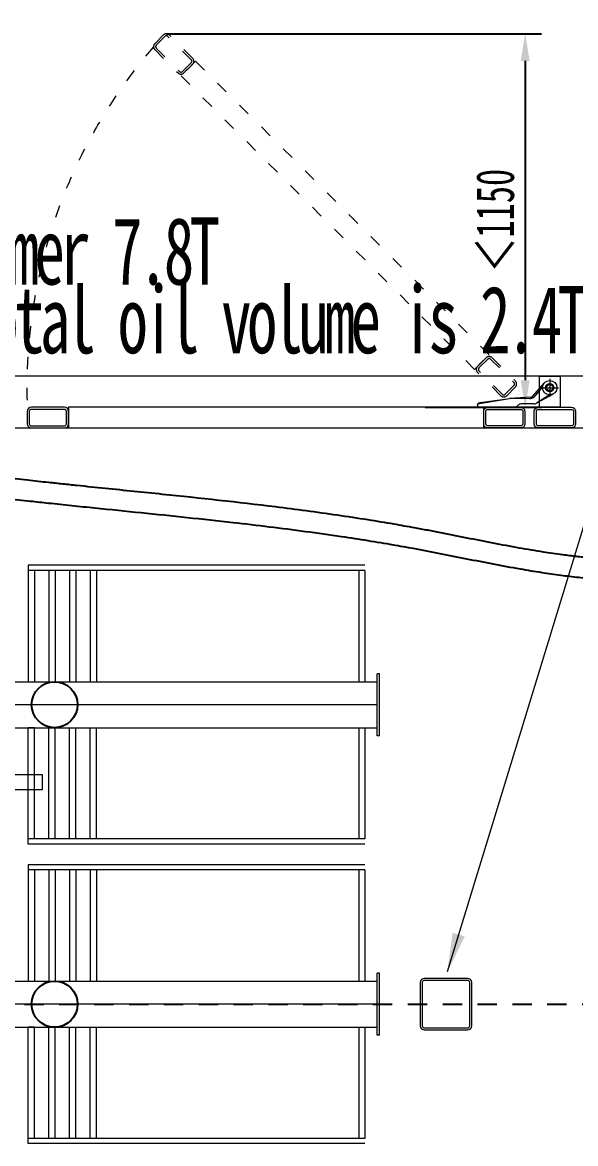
# Model space of a CAD drawing. Header units: millimetres. Extents: x 55614 to 110757, y -66981 to -47484.
# Drawn here: x 66440 to 67512, y -60381 to -58210 of the extents above; entities that cross this region are included whole.
import ezdxf

# ---------------------------------------------------------------- set-up
doc = ezdxf.new("R2010")
doc.units = ezdxf.units.MM
for name, pattern in [('ACAD_ISO03W100', [30, 12, -18]), ('CENTER', [50.8, 31.75, -6.35, 6.35, -6.35]), ('JIS_02_0.7', [1.35, 0.75, -0.6])]:
    doc.linetypes.add(name, pattern=pattern)
doc.layers.get('0').update_dxf_attribs({"lineweight": 15})
doc.layers.get('Defpoints').update_dxf_attribs({"lineweight": 15})
doc.layers.add('00', color=7, linetype='Continuous')
doc.layers.add('2', color=4, linetype='CENTER')
doc.layers.add('CO', color=7, linetype='Continuous', lineweight=9)
doc.layers.add('THICK', color=7, linetype='Continuous', lineweight=0)
doc.styles.get("Standard").update_dxf_attribs({"font": 'isocp.shx', "width": 0.707, "bigfont": 'hztxt.shx'})
doc.styles.add('仿宋', font='仿宋_GB2312.ttf', dxfattribs={"width": 0.8})
doc.styles.add('标准', font='simsun.ttc', dxfattribs={"width": 0.667})
doc.dimstyles.new('12倍', dxfattribs={"dimscale": 21, "dimtxt": 3.5, "dimasz": 2.5, "dimexe": 1.5, "dimexo": 0, "dimgap": 1, "dimtad": 1, "dimtoh": 1, "dimdsep": 46, "dimtxsty": '仿宋', "dimcen": 2.5, "dimdle": 5, "dimclrd": 4, "dimclre": 4, "dimclrt": 3, "dimadec": 0, "dimazin": 0, "dimtfac": 1, "dimtmove": 0, "dimatfit": 3, "dimfxl": 1, "dimtolj": 1, "dimarcsym": 0})
doc.dimstyles.new('DJ', dxfattribs={"dimtxt": 75, "dimasz": 75, "dimexe": 20, "dimexo": 0, "dimgap": 20, "dimtad": 1, "dimdec": 1, "dimtxsty": 'Standard', "dimcen": 10, "dimclrd": 95, "dimclre": 95, "dimclrt": 95, "dimadec": 0, "dimazin": 0, "dimtfac": 1, "dimtdec": 1, "dimtmove": 1, "dimatfit": 3, "dimfxl": 1, "dimlwd": 13, "dimlwe": 15, "dimarcsym": 0})

# ---------------------------------------------------------------- blocks, each defined once
blk = doc.blocks.new('A$C6BCB0FC9')
at = {"color": 21}
for p, q in [((1877, 850), (1225, 850)), ((1225, 850), (1225, 624.5)), ((1877, 840), (1225, 840)), ((1225, 840), (1225, 624.5)), ((1237, 840), (1237, 624.5)), ((1237, 840), (1237, 624.5)), ((1265, 840), (1265, 624.5)), ((1277, 840), (1277, 624.5)), ((1305, 840), (1305, 624.5)), ((1317, 840), (1317, 624.5)), ((1345, 840), (1345, 624.5)), ((1357, 840), (1357, 624.5)), ((1865, 840), (1865, 624.5)), ((1877, 840), (1877, 624.5)), ((1901, 520), (1901, 640)), ((1905, 640), (1901, 640)), ((1905, 520), (1905, 640)), ((1081, 624.5), (1901, 624.5)), ((1905, 535.5), (1905, 624.5)), ((1901, 580), (1081, 580)), ((1081, 535.5), (1901, 535.5)), ((1225, 320), (1225, 535.5)), ((1225, 310), (1225, 535.5)), ((1237, 535.5), (1225, 535.5)), ((1237, 320), (1237, 535.5)), ((1237, 320), (1237, 535.5)), ((1265, 320), (1265, 535.5)), ((1277, 320), (1277, 535.5)), ((1305, 320), (1305, 535.5)), ((1317, 320), (1317, 535.5)), ((1345, 320), (1345, 535.5)), ((1357, 320), (1357, 535.5)), ((1865, 535.5), (1865, 320)), ((1865, 535.5), (1877, 535.5)), ((1877, 535.5), (1877, 320)), ((1905, 520), (1901, 520)), ((1092, 445), (1252, 445)), ((1252, 445), (1252, 415)), ((1252, 415), (1092, 415)), ((1877, 320), (1225, 320)), ((1877, 310), (1225, 310)), ((1877, 270), (1225, 270)), ((1225, 270), (1225, 44.5)), ((1877, 260), (1225, 260)), ((1225, 260), (1225, 44.5)), ((1237, 260), (1237, 44.5)), ((1237, 260), (1237, 44.5)), ((1265, 260), (1265, 44.5)), ((1277, 260), (1277, 44.5)), ((1305, 260), (1305, 44.5)), ((1317, 260), (1317, 44.5)), ((1345, 260), (1345, 44.5)), ((1357, 260), (1357, 44.5)), ((1865, 260), (1865, 44.5)), ((1877, 260), (1877, 44.5)), ((1081, 44.5), (1901, 44.5)), ((1901, -60), (1901, 60)), ((1905, 60), (1901, 60)), ((1905, -60), (1905, 60)), ((1905, -44.5), (1905, 44.5)), ((1901, 0), (1081, 0)), ((1081, -44.5), (1901, -44.5)), ((1225, -260), (1225, -44.5)), ((1225, -270), (1225, -44.5)), ((1237, -44.5), (1225, -44.5)), ((1237, -260), (1237, -44.5)), ((1237, -260), (1237, -44.5)), ((1265, -260), (1265, -44.5)), ((1277, -260), (1277, -44.5)), ((1305, -260), (1305, -44.5)), ((1317, -260), (1317, -44.5)), ((1345, -260), (1345, -44.5)), ((1357, -260), (1357, -44.5)), ((1865, -44.5), (1865, -260)), ((1865, -44.5), (1877, -44.5)), ((1877, -44.5), (1877, -260)), ((1905, -60), (1901, -60)), ((1877, -260), (1225, -260)), ((1877, -270), (1225, -270))]:
    blk.add_line(p, q, dxfattribs=at)
at = {"layer": '00', "color": 21}
for centre in [(1276, 580), (1276, 0)]:
    blk.add_circle(centre, 44.5, dxfattribs=at)
blk = doc.blocks.new('*D1546')
at = {"layer": 'Defpoints', "color": 0}
for p in [(66719.2, -58231.5), (67220.5, -58955), (67414, -58955)]:
    blk.add_point(p, dxfattribs=at)
at = {"layer": 'THICK', "color": 4, "linetype": 'Continuous', "lineweight": -2}
for p, q in [((66719.2, -58231.5), (67445.5, -58231.5)), ((67414, -58284), (67414, -58902.5)), ((67220.5, -58955), (67445.5, -58955))]:
    blk.add_line(p, q, dxfattribs=at)
at = {"layer": 'THICK', "color": 4}
for points in [[(67422.7, -58284), (67405.2, -58284), (67414, -58231.5)], [(67405.2, -58902.5), (67422.7, -58902.5), (67414, -58955)]]:
    blk.add_solid(points, dxfattribs=at)
at = {"layer": 'THICK', "color": 3, "lineweight": -3, "insert": (67356.2, -58593.2), "char_height": 73.5, "attachment_point": 5, "rotation": 90, "style": '标准'}
blk.add_mtext('\\A1;＜1150', dxfattribs=at)

msp = doc.modelspace()

# ---------------------------------------------------------------- linework, layer by layer
at = {"layer": '2', "color": 1, "linetype": 'JIS_02_0.7', "ltscale": 50}
msp.add_line((62529.217, -60110.951), (68897.673, -60110.951), dxfattribs=at)
at = {"layer": 'CO'}
for p, q in [((67428.001, -58933.933), (67451.123, -58907.695)), ((67461.626, -58900.122), (67461.626, -58934.158)), ((67461.626, -58900.811), (67461.626, -58933.659)), ((67445.107, -58918.523), (67430.532, -58935.062)), ((67468.376, -58929.216), (67435.672, -58947.212)), ((67444.643, -58916.95), (67478.678, -58916.95)), ((67445.689, -58916.95), (67478.066, -58916.95)), ((67321.626, -58948.451), (67383.442, -58938.154)), ((67326.626, -58945.451), (67321.626, -58948.451)), ((67321.626, -58948.451), (67321.626, -58950.451)), ((67322.917, -58954.951), (67321.626, -58950.451)), ((67326.626, -58945.451), (67383.442, -58938.154)), ((67424.551, -58935.618), (67385.122, -58937.996)), ((67422.891, -58938.45), (67386.972, -58937.953)), ((67400.251, -58951.024), (67399.002, -58952.377)), ((67430.851, -58948.451), (67406.129, -58948.451)), ((67457.121, -58933.125), (67435.899, -58946.848))]:
    msp.add_line(p, q, dxfattribs=at)
for points in [[(68541.628, -58894.951), (62854.628, -58894.951), (62854.628, -58994.951), (68541.628, -58994.951)], [(67481.626, -58954.951), (67441.626, -58954.951), (67441.626, -58894.95), (67481.626, -58894.95)]]:
    msp.add_lwpolyline(points, close=True, dxfattribs=at)
for points in [[(66449.628, -58962.949), (66449.628, -58986.949, 0.41421356), (66457.628, -58994.949), (66521.628, -58994.949, 0.41421356), (66529.628, -58986.949), (66529.628, -58962.949, 0.41421356), (66521.628, -58954.949), (66457.628, -58954.949, 0.41421356)], [(66453.628, -58962.949), (66453.628, -58986.949, 0.41421356), (66457.628, -58990.949), (66521.628, -58990.949, 0.41421356), (66525.628, -58986.949), (66525.628, -58962.949, 0.41421356), (66521.628, -58958.949), (66457.628, -58958.949, 0.41421356)], [(67413.628, -58962.949), (67413.628, -58986.949, -0.41421356), (67405.628, -58994.949), (67341.628, -58994.949, -0.41421356), (67333.628, -58986.949), (67333.628, -58962.949, -0.41421356), (67341.628, -58954.949), (67405.628, -58954.949, -0.41421356)], [(67409.628, -58962.949), (67409.628, -58986.949, -0.41421356), (67405.628, -58990.949), (67341.628, -58990.949, -0.41421356), (67337.628, -58986.949), (67337.628, -58962.949, -0.41421356), (67341.628, -58958.949), (67405.628, -58958.949, -0.41421356)], [(67511.628, -58962.951), (67511.628, -58986.951, -0.41421356), (67503.628, -58994.951), (67439.628, -58994.951, -0.41421356), (67431.628, -58986.951), (67431.628, -58962.951, -0.41421356), (67439.628, -58954.951), (67503.628, -58954.951, -0.41421356)], [(67507.628, -58962.951), (67507.628, -58986.951, -0.41421356), (67503.628, -58990.951), (67439.628, -58990.951, -0.41421356), (67435.628, -58986.951), (67435.628, -58962.951, -0.41421356), (67439.628, -58958.951), (67503.628, -58958.951, -0.41421356)]]:
    msp.add_lwpolyline(points, format="xyb", close=True, dxfattribs=at)
at = {"layer": 'CO', "color": 1}
for points in [[(67302.628, -60060.951), (67218.628, -60060.951, 0.41421356), (67210.628, -60068.951), (67210.628, -60152.951, 0.41421356), (67218.628, -60160.951), (67302.628, -60160.951, 0.41421356), (67310.628, -60152.951), (67310.628, -60068.951, 0.41421356)], [(67302.628, -60064.951), (67218.628, -60064.951, 0.41421356), (67214.628, -60068.951), (67214.628, -60152.951, 0.41421356), (67218.628, -60156.951), (67302.628, -60156.951, 0.41421356), (67306.628, -60152.951), (67306.628, -60068.951, 0.41421356)]]:
    msp.add_lwpolyline(points, format="xyb", close=True, dxfattribs=at)
at = {"layer": 'CO'}
for radius in [14, 8, 6.25]:
    msp.add_circle((67461.626, -58916.95), radius, dxfattribs=at)
for centre, radius, start, end in [((67433.853, -58908.605), 15, 318.61312, 343.276009), ((67465.266, -58945.721), 15, 97.210189, 122.887483), ((67386.626, -58962.951), 25, 89.207825, 97.317974), ((67393.124, -58946.951), 8, 270, 317.29061), ((67406.129, -58956.451), 8, 90, 137.29061), ((67423.03, -58928.45), 10, 269.207825, 318.61312), ((67424.25, -58930.627), 5, 273.450888, 318.61312), ((67430.469, -58938.45), 10, 270, 302.887483), ((67430.851, -58938.45), 10, 270, 298.822069)]:
    msp.add_arc(centre, radius, start, end, dxfattribs=at)
at = {"layer": 'THICK', "lineweight": -3}
msp.add_line((67322.917, -58954.951), (67393.273, -58954.949), dxfattribs=at)
at = {"layer": 'THICK', "color": 4, "linetype": 'ACAD_ISO03W100', "ltscale": 2}
for points in [[(66713.509, -58233.885), (66696.539, -58250.856, 0.41421356), (66696.539, -58262.169), (66741.794, -58307.424, 0.41421356), (66753.107, -58307.424), (66770.078, -58290.454, 0.41421356), (66770.078, -58279.14), (66724.823, -58233.885, 0.41421356)], [(66713.509, -58233.885), (66696.539, -58250.856, 0.41421356), (66696.539, -58262.169), (66741.794, -58307.424, 0.41421356), (66753.107, -58307.424), (66770.078, -58290.454, 0.41421356), (66770.078, -58279.14), (66724.823, -58233.885, 0.41421356)], [(66716.338, -58236.714), (66699.367, -58253.684, 0.41421356), (66699.367, -58259.341), (66744.622, -58304.596, 0.41421356), (66750.279, -58304.596), (66767.249, -58287.625, 0.41421356), (66767.249, -58281.968), (66721.995, -58236.714, 0.41421356)], [(66716.338, -58236.714), (66699.367, -58253.684, 0.41421356), (66699.367, -58259.341), (66744.622, -58304.596, 0.41421356), (66750.279, -58304.596), (66767.249, -58287.625, 0.41421356), (66767.249, -58281.968), (66721.995, -58236.714, 0.41421356)], [(67395.16, -58915.536), (67378.19, -58932.507, -0.41421356), (67366.876, -58932.507), (67321.621, -58887.252, -0.41421356), (67321.621, -58875.938), (67338.592, -58858.968, -0.41421356), (67349.905, -58858.968), (67395.16, -58904.222, -0.41421356)], [(67395.16, -58915.536), (67378.19, -58932.507, -0.41421356), (67366.876, -58932.507), (67321.621, -58887.252, -0.41421356), (67321.621, -58875.938), (67338.592, -58858.968, -0.41421356), (67349.905, -58858.968), (67395.16, -58904.222, -0.41421356)], [(67392.332, -58912.708), (67375.361, -58929.678, -0.41421356), (67369.704, -58929.678), (67324.45, -58884.423, -0.41421356), (67324.45, -58878.767), (67341.42, -58861.796, -0.41421356), (67347.077, -58861.796), (67392.332, -58907.051, -0.41421356)], [(67392.332, -58912.708), (67375.361, -58929.678, -0.41421356), (67369.704, -58929.678), (67324.45, -58884.423, -0.41421356), (67324.45, -58878.767), (67341.42, -58861.796, -0.41421356), (67347.077, -58861.796), (67392.332, -58907.051, -0.41421356)]]:
    msp.add_lwpolyline(points, format="xyb", close=True, dxfattribs=at)
msp.add_lwpolyline([(66747.45, -58313.083), (67315.962, -58881.595), (67344.247, -58853.311), (66775.735, -58284.799)], close=True, dxfattribs=at)
msp.add_lwpolyline([(66747.45, -58313.083), (67315.962, -58881.595), (67344.247, -58853.311), (66775.735, -58284.799)], close=True, dxfattribs=at)
at = {"layer": 'THICK'}
msp.add_lwpolyline([(66529.629, -58994.951), (67333.626, -58994.951), (67333.626, -58954.951), (66529.629, -58954.951)], close=True, dxfattribs=at)
at = {"layer": 'THICK', "color": 4, "linetype": 'ACAD_ISO03W100', "ltscale": 2}
msp.add_arc((67461.626, -58917.235), 1012.672, 139.273084, 182.47091, dxfattribs=at)
msp.add_arc((67461.626, -58917.235), 1012.672, 139.273084, 182.47091, dxfattribs=at)
at = {"layer": 'THICK', "color": 112, "lineweight": -3}
for points, knots in [([(65858.45, -59134.111), (65891.608, -59125.38), (65924.94, -59116.601), (65992.147, -59100.853), (66026.024, -59093.884), (66068.118, -59087.643), (66075.985, -59086.579), (66091.747, -59084.675), (66099.633, -59083.834), (66123.304, -59081.625), (66139.101, -59080.57), (66186.518, -59078.488), (66218.165, -59078.546), (66281.433, -59080.667), (66313.055, -59082.73), (66363.827, -59086.962), (66383.013, -59088.774), (66418.302, -59092.322), (66434.413, -59094.025), (66463.944, -59097.196), (66477.372, -59098.656), (66499.982, -59101.092), (66509.178, -59102.074), (66527.57, -59104.023), (66536.763, -59104.989), (66564.335, -59107.868), (66582.706, -59109.762), (66637.789, -59115.411), (66674.469, -59119.133), (66784.39, -59130.503), (66857.511, -59138.356), (66950.364, -59149.852), (66970.237, -59152.402), (67029.822, -59160.369), (67069.501, -59166.106), (67125.919, -59175.086), (67142.696, -59177.861), (67172.698, -59183.029), (67185.927, -59185.379), (67207.654, -59189.367), (67216.153, -59190.96), (67233.126, -59194.195), (67241.604, -59195.836), (67267.012, -59200.802), (67283.919, -59204.169), (67334.57, -59214.221), (67368.246, -59220.853), (67417.535, -59229.602), (67433.16, -59232.235), (67461.306, -59236.617), (67473.825, -59238.438), (67495.184, -59241.276), (67504.025, -59242.37), (67521.736, -59244.407), (67530.605, -59245.349), (67557.242, -59247.957), (67575.043, -59249.404), (67628.534, -59252.943), (67664.313, -59254.233), (67714.812, -59254.826), (67729.529, -59254.849), (67759.003, -59254.678), (67773.757, -59254.484), (67818.08, -59253.71), (67847.712, -59252.934), (67884.51, -59252.086), (67891.574, -59251.929), (67904.015, -59251.669), (67909.391, -59251.564), (67920.122, -59251.361), (67925.48, -59251.263), (67941.528, -59250.957), (67952.192, -59250.738), (67984.063, -59249.873), (68005.148, -59249.019), (68033.595, -59246.904), (68041.145, -59246.249), (68052.51, -59245.091), (68056.347, -59244.67), (68064.012, -59243.764), (68067.846, -59243.279), (68079.358, -59241.736), (68087.043, -59240.59), (68110.139, -59236.881), (68125.589, -59234.043), (68150.792, -59229.188), (68160.498, -59227.263), (68170.24, -59225.332)], [0, 0, 0, 0, 102.22199483, 102.22199483, 204.44398966, 204.44398966, 227.85502247, 227.85502247, 251.26605528, 251.26605528, 298.08812091, 298.08812091, 391.73225216, 391.73225216, 485.37638341, 485.37638341, 542.35911197, 542.35911197, 590.35240715, 590.35240715, 630.48196964, 630.48196964, 658.04083439, 658.04083439, 685.59969914, 685.59969914, 740.71742865, 740.71742865, 850.95288765, 850.95288765, 1071.42380567, 1071.42380567, 1131.50281227, 1131.50281227, 1251.66082548, 1251.66082548, 1302.54517707, 1302.54517707, 1342.7043283, 1342.7043283, 1368.52401288, 1368.52401288, 1394.34369745, 1394.34369745, 1445.9830666, 1445.9830666, 1549.26180489, 1549.26180489, 1597.21411189, 1597.21411189, 1635.61805282, 1635.61805282, 1662.69954177, 1662.69954177, 1689.78103072, 1689.78103072, 1743.94400861, 1743.94400861, 1852.26996441, 1852.26996441, 1896.7936971, 1896.7936971, 1941.31742979, 1941.31742979, 2030.36489517, 2030.36489517, 2051.49676445, 2051.49676445, 2067.54696927, 2067.54696927, 2083.59717408, 2083.59717408, 2115.69758371, 2115.69758371, 2179.89840298, 2179.89840298, 2203.21311564, 2203.21311564, 2215.14000368, 2215.14000368, 2227.06689171, 2227.06689171, 2250.92066777, 2250.92066777, 2298.6282199, 2298.6282199, 2328.36590087, 2328.36590087, 2328.36590087, 2328.36590087]), ([(65868.635, -59172.792), (65901.407, -59164.163), (65934.008, -59155.582), (65999.029, -59140.303), (66031.447, -59133.606), (66070.991, -59127.639), (66078.133, -59126.648), (66097.21, -59124.262), (66109.179, -59123.037), (66133.196, -59121.071), (66145.242, -59120.331), (66181.483, -59118.764), (66205.784, -59118.591), (66273.807, -59119.98), (66317.784, -59123.014), (66393.197, -59129.859), (66424.522, -59133.179), (66467.515, -59137.818), (66479.13, -59139.079), (66505.753, -59141.941), (66520.746, -59143.528), (66550.7, -59146.665), (66565.663, -59148.215), (66610.513, -59152.833), (66640.359, -59155.868), (66729.736, -59165.025), (66789.108, -59171.2), (66871.706, -59180.593), (66895.11, -59183.345), (66965.225, -59191.952), (67011.838, -59198.157), (67075.331, -59207.596), (67092.321, -59210.219), (67125.571, -59215.566), (67141.831, -59218.281), (67171.098, -59223.366), (67184.109, -59225.698), (67214.237, -59231.274), (67231.375, -59234.582), (67265.709, -59241.321), (67282.902, -59244.752), (67334.592, -59254.994), (67369.199, -59261.756), (67418.024, -59270.247), (67432.052, -59272.567), (67458.39, -59276.619), (67470.69, -59278.388), (67494.556, -59281.528), (67506.106, -59282.914), (67529.223, -59285.434), (67540.794, -59286.57), (67575.528, -59289.62), (67598.716, -59291.18), (67639.36, -59293.179), (67656.814, -59293.8), (67686.846, -59294.501), (67699.431, -59294.682), (67724.572, -59294.842), (67737.125, -59294.822), (67774.737, -59294.542), (67799.75, -59294.062), (67836.305, -59293.238), (67847.883, -59292.959), (67868.353, -59292.471), (67877.248, -59292.261), (67891.9, -59291.933), (67897.661, -59291.808), (67907.925, -59291.6), (67912.431, -59291.513), (67921.463, -59291.344), (67925.985, -59291.26), (67939.57, -59291.003), (67948.651, -59290.821), (67975.956, -59290.143), (67994.242, -59289.517), (68021.25, -59287.936), (68029.933, -59287.328), (68045.832, -59285.979), (68053.047, -59285.278), (68064.024, -59284.05), (68067.782, -59283.601), (68075.276, -59282.648), (68079.016, -59282.145), (68090.21, -59280.567), (68097.643, -59279.421), (68119.856, -59275.77), (68134.553, -59273.055), (68158.816, -59268.375), (68168.434, -59266.469), (68178.018, -59264.569)], [0, 0, 0, 0, 101.0301131, 101.0301131, 202.0602262, 202.0602262, 224.33374349, 224.33374349, 261.5506334, 261.5506334, 298.76752332, 298.76752332, 373.20130314, 373.20130314, 506.13175982, 506.13175982, 600.00690515, 600.00690515, 634.72402535, 634.72402535, 679.53791731, 679.53791731, 724.35180927, 724.35180927, 813.9795932, 813.9795932, 993.23516104, 993.23516104, 1064.24863879, 1064.24863879, 1206.27559429, 1206.27559429, 1258.23961228, 1258.23961228, 1308.06799149, 1308.06799149, 1348.008542, 1348.008542, 1400.61833044, 1400.61833044, 1453.22811888, 1453.22811888, 1558.44769577, 1558.44769577, 1600.70626644, 1600.70626644, 1637.55272511, 1637.55272511, 1671.99114737, 1671.99114737, 1706.42956963, 1706.42956963, 1775.30641414, 1775.30641414, 1827.13354367, 1827.13354367, 1864.53047894, 1864.53047894, 1901.9274142, 1901.9274142, 1976.72128474, 1976.72128474, 2011.43446787, 2011.43446787, 2038.13729979, 2038.13729979, 2055.44242773, 2055.44242773, 2068.98256988, 2068.98256988, 2082.52271203, 2082.52271203, 2109.60299633, 2109.60299633, 2163.76356493, 2163.76356493, 2189.37283219, 2189.37283219, 2210.61828196, 2210.61828196, 2221.67971182, 2221.67971182, 2232.74114169, 2232.74114169, 2254.86400141, 2254.86400141, 2299.10972087, 2299.10972087, 2328.36590087, 2328.36590087, 2328.36590087, 2328.36590087])]:
    msp.add_open_spline(points, degree=3, knots=knots, dxfattribs=at)

# ---------------------------------------------------------------- block references
at = {"layer": 'THICK', "lineweight": -3}
msp.add_blockref('A$C6BCB0FC9', (65226.628, -60110.951), dxfattribs=at)

# ---------------------------------------------------------------- texts
at = {"color": 1, "lineweight": 15, "char_height": 130, "attachment_point": 7, "style": '标准'}
for s, insert, width in [('{\\T0.8;Transformer 7.8T}', (66012.229, -58719.547), 1031.08148), ('{\\T0.8;Among them, the total oil volume is 2.4T}', (65521.476, -58892.944), 2015.98891)]:
    msp.add_mtext(s, dxfattribs=dict(at, insert=insert, width=width))

# ---------------------------------------------------------------- dimensions: what is measured, and where the dimension line sits
at = {"layer": 'THICK', "lineweight": -3}
dim = msp.add_linear_dim(base=(67413.987, -58954.951), p1=(66719.166, -58231.542), p2=(67220.472, -58954.951), angle=270, text='＜1150', dimstyle='12倍', override={"dimtxsty": '标准'}, dxfattribs=at)
dim.commit()
dim.dimension.update_dxf_attribs({"geometry": '*D1546', "text_midpoint": (67356.237, -58593.246)})

# ---------------------------------------------------------------- leaders
for points in [[(67261.128, -57043.272), (67749.414, -58458.542)], [(67263.335, -60047.868), (67749.414, -58458.542), (68809.543, -58458.542)]]:
    msp.add_leader(points, dimstyle='DJ', override={"dimtad": 0, "dimfxl": 1.25, "dimarcsym": 1}, dxfattribs=at)

doc.saveas('drawing.dxf')
